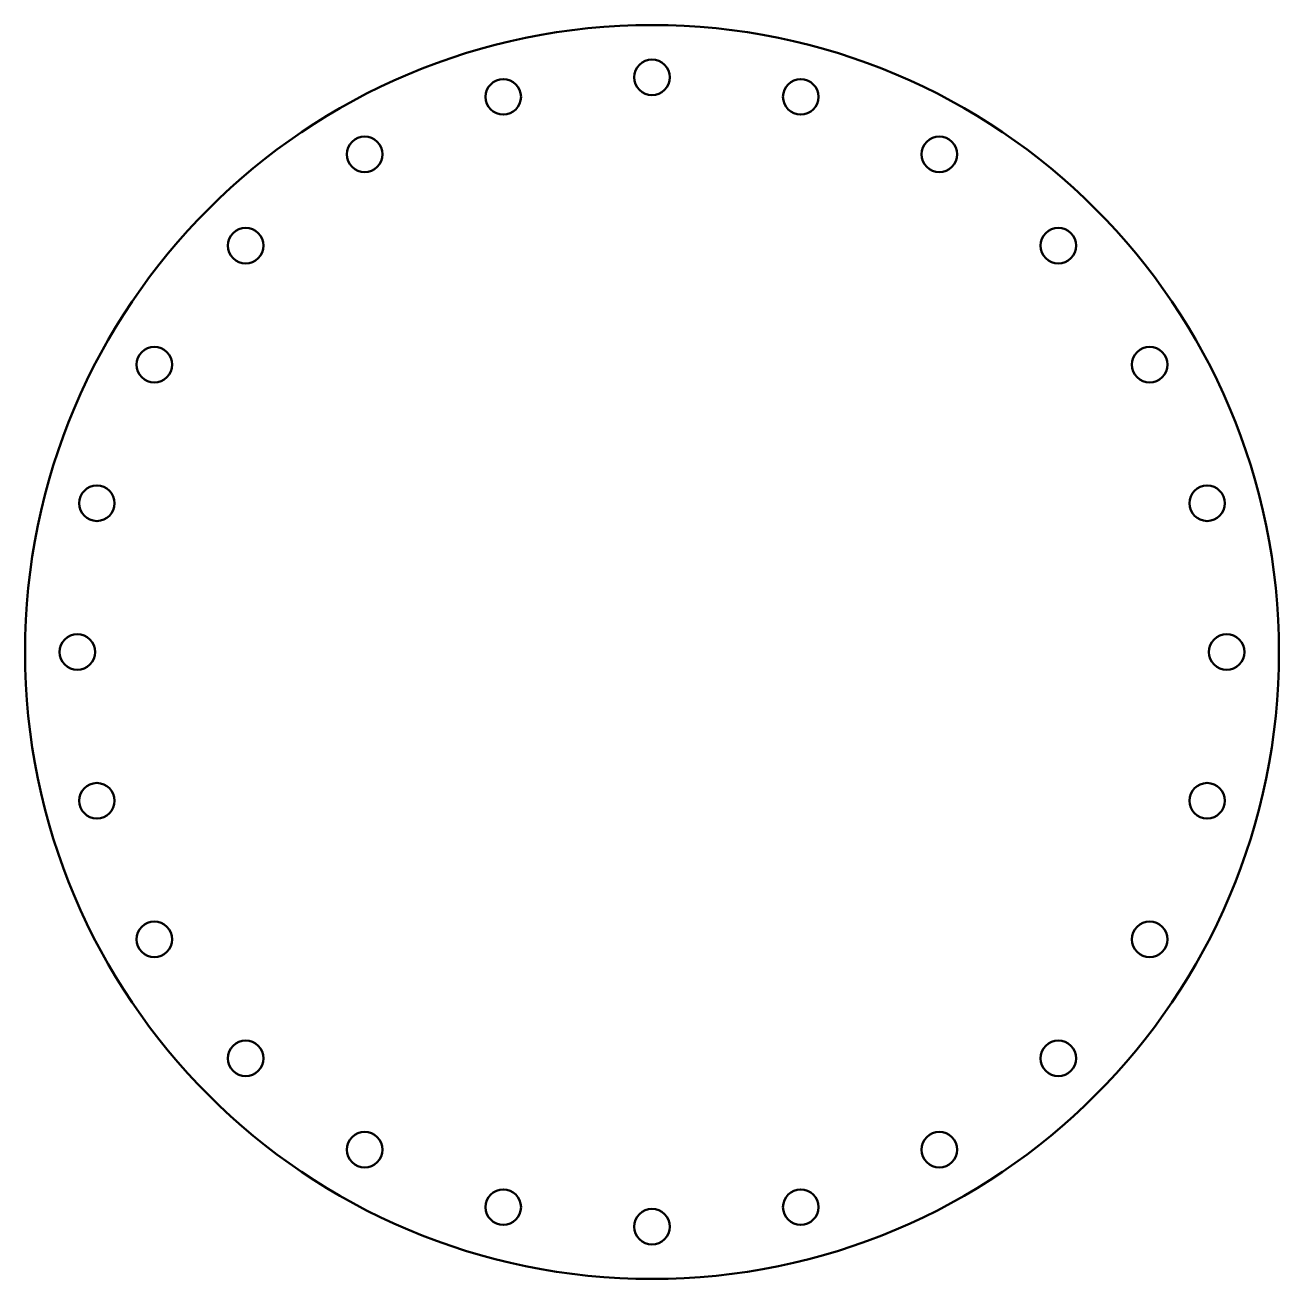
# Model space of a CAD drawing. Header units: millimetres. Extents: x -300 to 300, y 0 to 600.
import ezdxf

# ---------------------------------------------------------------- set-up
doc = ezdxf.new("R2010")
doc.units = ezdxf.units.MM
doc.layers.add('IV_INTERIOR_PROFILES', color=7, linetype='Continuous', lineweight=50)
doc.layers.add('IV_OUTER_PROFILE', color=7, linetype='Continuous', lineweight=50)

msp = doc.modelspace()

# ---------------------------------------------------------------- linework, layer by layer
at = {"layer": 'IV_INTERIOR_PROFILES'}
for centre in [(0, 575), (-71.18, 565.63), (71.18, 565.63), (-137.5, 538.16), (137.5, 538.16), (-194.45, 494.45), (194.45, 494.45), (-238.16, 437.5), (238.16, 437.5), (-265.63, 371.18), (265.63, 371.18), (-275, 300), (275, 300), (-265.63, 228.82), (265.63, 228.82), (-238.16, 162.5), (238.16, 162.5), (-194.45, 105.55), (194.45, 105.55), (-137.5, 61.84), (137.5, 61.84), (-71.18, 34.37), (71.18, 34.37), (0, 25)]:
    msp.add_circle(centre, 8.5, dxfattribs=at)
at = {"layer": 'IV_OUTER_PROFILE'}
msp.add_circle((0, 300), 300, dxfattribs=at)

doc.saveas('drawing.dxf')
